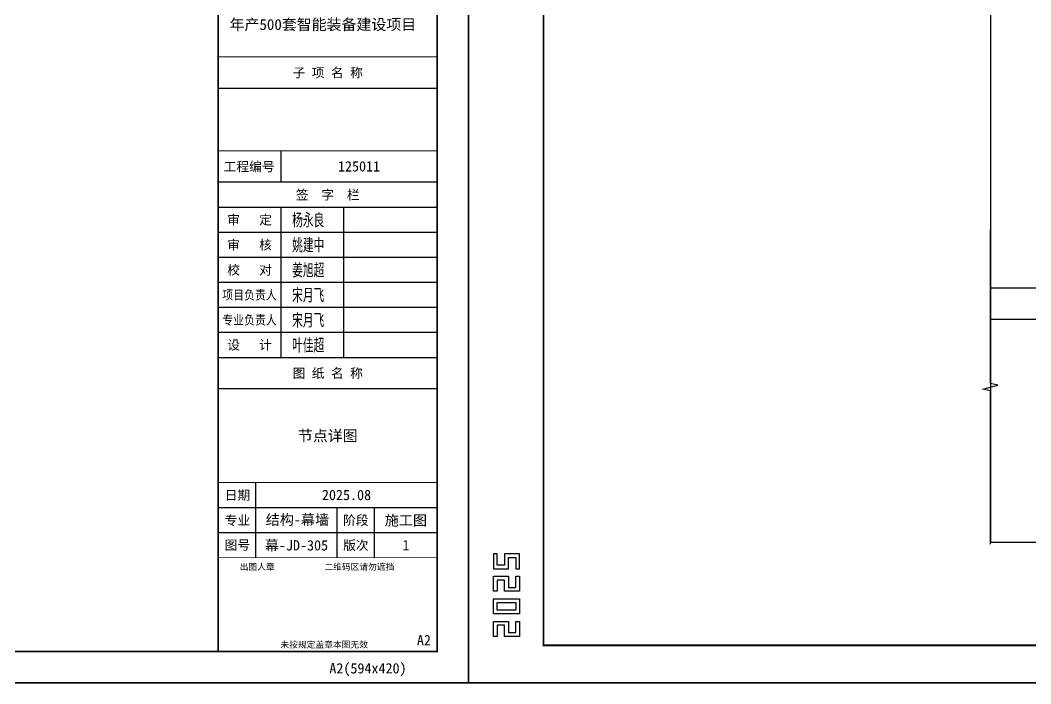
# Model space of a CAD drawing. Extents: x -160106 to 966792, y -663931 to 1550022.
# Drawn here: x -77076 to -75460, y -113203 to -112143 of the extents above; entities that cross this region are included whole.
import ezdxf
from ezdxf.enums import TextEntityAlignment as Align
from ezdxf.xclip import XClip

# ---------------------------------------------------------------- set-up
doc = ezdxf.new("R2010")
doc.units = 0
doc.linetypes.add('20剖面图$0$DASH', pattern=[0.35, 0.25, -0.1])
for name, color, linetype in [('0-cxFrame', 155, 'Continuous'), ('20剖面图$0$A-SFCE', 30, 'Continuous'), ('3符号', 173, 'Continuous'), ('qianming', 155, 'Continuous'), ('TEXT', 7, 'Continuous')]:
    doc.layers.add(name, color=color, linetype=linetype)
doc.layers.add('0-cxText', color=131, linetype='Continuous', lineweight=25)
doc.styles.add('BZHZ', font='bzxw', dxfattribs={"width": 0.8, "bigfont": 'bzhz'})
doc.styles.add('cx_biaoti', font='')
doc.styles.add('cx_tuming', font='simhei.ttf')
doc.styles.add('cx_tuqian1', font='')
doc.styles.add('黑体', font='simhei.ttf', dxfattribs={"height": 12})
doc.styles.get('cx_biaoti').set_extended_font_data('SimSun')
doc.styles.get('cx_tuqian1').set_extended_font_data('SimSun')

# ---------------------------------------------------------------- blocks, each defined once
blk = doc.blocks.new('zjcx_lan_qianzi(Dragon)')
for p, q in [((-7000, 4800), (0, 4800)), ((-5000, 4800), (-5000, 0)), ((-3000, 4800), (-3000, 0)), ((-7000, 4000), (0, 4000)), ((-7000, 3200), (0, 3200)), ((-7000, 2400), (0, 2400)), ((-7000, 1600), (0, 1600)), ((-7000, 800), (0, 800))]:
    blk.add_line(p, q)
at = {"const_width": 30}
blk.add_lwpolyline([(-7000, 5600), (0, 5600)], dxfattribs=at)
blk.add_lwpolyline([(-7000, 5600), (0, 5600), (0, 0), (-7000, 0)], close=True, dxfattribs=at)
at = {"style": 'cx_biaoti'}
for s, p in [('签  字  栏', (-3500, 5200)), ('审   定', (-6000, 4400)), ('审   核', (-6000, 3600)), ('校   对', (-6000, 2800)), ('设   计', (-6000, 400))]:
    blk.add_text(s, height=300, dxfattribs=at).set_placement(p, align=Align.MIDDLE)
at = {"style": 'cx_biaoti', "width": 0.85}
for s, p in [('项目负责人', (-6000, 2000)), ('专业负责人', (-6000, 1200))]:
    blk.add_text(s, height=300, dxfattribs=at).set_placement(p, align=Align.MIDDLE)
blk = doc.blocks.new('T-签字(Dragon)')
at = {"layer": '0-cxFrame'}
blk.add_blockref('zjcx_lan_qianzi(Dragon)', (0, 0), dxfattribs=at)
at = {"layer": 'qianming', "style": 'BZHZ', "width": 0.8}
for s, p in [('杨永良', (-4124, 4400)), ('姚建中', (-4124, 3600)), ('姜旭超', (-4124, 2800)), ('宋月飞', (-4124, 2000)), ('宋月飞', (-4124, 1200)), ('叶佳超', (-4124, 400))]:
    blk.add_text(s, height=450, dxfattribs=at).set_placement(p, align=Align.MIDDLE)
blk = doc.blocks.new('zjcx_lan_tuming(Dragon)')
for p, q in [((-7000, 8400), (0, 8400)), ((-5800, 3000), (-5800, 5400)), ((-7000, 4600), (0, 4600)), ((-3200, 3000), (-3200, 4600)), ((-2000, 3000), (-2000, 4600)), ((-7000, 3800), (0, 3800))]:
    blk.add_line(p, q)
at = {"const_width": 30}
for points in [[(-7000, 9400), (0, 9400)], [(-7000, 5400), (0, 5400)], [(-7000, 3000), (0, 3000)], [(-7000, 0), (0, 0)]]:
    blk.add_lwpolyline(points, dxfattribs=at)
blk.add_lwpolyline([(-7000, 9400), (0, 9400), (0, 0), (-7000, 0)], close=True)
at = {"style": 'cx_biaoti'}
for s, p in [('图 纸 名 称', (-3500, 8900)), ('日期', (-6388, 5000)), ('专业', (-6388, 4200)), ('阶段', (-2600, 4200)), ('图号', (-6388, 3400)), ('版次', (-2600, 3400))]:
    blk.add_text(s, height=300, dxfattribs=at).set_placement(p, align=Align.MIDDLE)
for s, p in [('出图人章', (-6316, 2607)), ('二维码区请勿遮挡', (-3609, 2607)), ('未按规定盖章本图无效', (-5013, 120))]:
    blk.add_text(s, height=200, dxfattribs=at).set_placement(p)
blk = doc.blocks.new('T-图签(Dragon)')
blk.add_blockref('zjcx_lan_tuming(Dragon)', (0, 0))
at = {"color": 3, "style": 'cx_biaoti'}
for s, p in [('2025.08', (-2900, 5000)), ('结构-幕墙 ', (-4356, 4219)), ('施工图', (-1000, 4200))]:
    blk.add_text(s, height=330, dxfattribs=at).set_placement(p, align=Align.MIDDLE)
blk = doc.blocks.new('zjcx_lan_xiangmu(Dragon)')
for p, q in [((-7000, 9000), (0, 9000)), ((-7000, 6000), (0, 6000)), ((-7000, 3000), (0, 3000)), ((-5000, 1000), (-5000, 0))]:
    blk.add_line(p, q)
at = {"const_width": 30}
for points in [[(-7000, 10000), (0, 10000)], [(-7000, 7000), (0, 7000)], [(-7000, 7000), (0, 7000)], [(-7000, 4000), (0, 4000)], [(-7000, 4000), (0, 4000)], [(-7000, 1000), (0, 1000)], [(-7000, 0), (0, 0)]]:
    blk.add_lwpolyline(points, dxfattribs=at)
blk.add_lwpolyline([(-7000, 10000), (0, 10000), (0, 0), (-7000, 0)], close=True)
at = {"style": 'cx_biaoti'}
for s, p in [('建 设 单 位', (-3500, 9500)), ('项 目 名 称', (-3500, 6500)), ('子 项 名 称', (-3500, 3500)), ('工程编号', (-6013, 500))]:
    blk.add_text(s, height=300, dxfattribs=at).set_placement(p, align=Align.MIDDLE)
blk = doc.blocks.new('T-项目(Dragon)')
blk.add_blockref('zjcx_lan_xiangmu(Dragon)', (0, 0))
at = {"color": 3, "style": 'cx_tuming'}
for s, height, p in [('嘉兴世赫建达智能装备有限公司', 330, (-6816, 7901)), ('年产500套智能装备建设项目 ', 350, (-6638, 4859))]:
    blk.add_text(s, height=height, dxfattribs=at).set_placement(p)
blk = doc.blocks.new('zjcx_T2(Dragon)')
at = {"layer": '0-cxFrame', "const_width": 50}
blk.add_lwpolyline([(-7000, 40000), (0, 40000), (0, 0), (-7000, 0)], close=True, dxfattribs=at)
at = {"layer": '0-cxFrame'}
for name, p in [('T-项目(Dragon)', (0, 15000)), ('T-签字(Dragon)', (0, 9400)), ('T-图签(Dragon)', (0, 0))]:
    blk.add_blockref(name, p, dxfattribs=at)
blk = doc.blocks.new('TK22.A2 L(Dragon)')
at = {"layer": '0-cxFrame', "color": 7, "const_width": 0.5}
blk.add_lwpolyline([(0, 0), (-594, 0), (-594, 420), (0, 420)], close=True, dxfattribs=at)
at = {"layer": '0-cxFrame', "const_width": 0.5}
for points in [[(-80, 10), (-574, 10), (-574, 410), (-80, 410)], [(-10, 10), (-80, 10), (-80, 410), (-10, 410)]]:
    blk.add_lwpolyline(points, close=True, dxfattribs=at)
at = {"layer": 'Defpoints', "color": 2}
for points in [[(-586.37, 34.37), (-587.37, 34.37), (-587.37, 30.37), (-583.37, 30.37), (-583.37, 33.37), (-581.37, 33.37), (-581.37, 30.37), (-580.37, 30.37), (-580.37, 34.37), (-584.37, 34.37), (-584.37, 31.37), (-586.37, 31.37), (-586.37, 34.37)], [(-586.37, 24.37), (-587.37, 24.37), (-587.37, 28.37), (-583.37, 28.37), (-583.37, 25.37), (-581.37, 25.37), (-581.37, 28.37), (-580.37, 28.37), (-580.37, 24.37), (-584.37, 24.37), (-584.37, 27.37), (-586.37, 27.37), (-586.37, 24.37)], [(-586.37, 12.37), (-587.37, 12.37), (-587.37, 16.37), (-583.37, 16.37), (-583.37, 13.37), (-581.37, 13.37), (-581.37, 16.37), (-580.37, 16.37), (-580.37, 12.37), (-584.37, 12.37), (-584.37, 15.37), (-586.37, 15.37), (-586.37, 12.37)]]:
    blk.add_lwpolyline(points, dxfattribs=at)
for points in [[(-587.37, 18.37), (-587.37, 22.37), (-580.37, 22.37), (-580.37, 18.37)], [(-586.37, 19.37), (-586.37, 21.37), (-581.37, 21.37), (-581.37, 19.37)]]:
    blk.add_lwpolyline(points, close=True, dxfattribs=at)
at = {"layer": '0-cxFrame', "xscale": 0.01, "yscale": 0.01, "zscale": 0.01}
blk.add_blockref('zjcx_T2(Dragon)', (-10, 10), dxfattribs=at)
at = {"style": '黑体', "flags": 4}
blk.add_attdef('图幅', text='', height=3.3, dxfattribs=at).set_placement((-40, 3), align=Align.RIGHT)
at = {"layer": '0-cxFrame', "style": '黑体'}
blk.add_text('(594x420)', height=3.3, dxfattribs=at).set_placement((-40, 3))
at = {"layer": '0-cxText', "flags": 4}
for tag, height, style, p in [('建设单位', 3.5, 'cx_tuming', (-45, 240)), ('项目名称', 3.5, 'cx_tuming', (-45, 210)), ('子项名称', 3.5, 'cx_tuming', (-45, 180)), ('工程编号', 3.3, 'cx_tuqian1', (-35, 165)), ('图名1', 3.5, 'cx_tuming', (-45, 87)), ('图名2', 3.5, 'cx_tuming', (-45, 79)), ('图名3', 3.5, 'cx_tuming', (-45, 71)), ('出图日期', 3.3, 'cx_tuqian1', (-39, 60)), ('专业', 3.3, 'cx_tuqian1', (-55, 52)), ('图号', 3.3, 'cx_tuqian1', (-55, 44)), ('版次', 3.3, 'cx_tuqian1', (-20, 44))]:
    blk.add_attdef(tag, text='', height=height, dxfattribs=dict(at, style=style)).set_placement(p, align=Align.MIDDLE)
at = {"layer": 'Defpoints', "color": 6, "flags": 4}
for tag, height, style, p in [('tufu', 3.3, '黑体', (-12, 12)), ('dwfname', 4, 'cx_tuqian1', (-80, 3))]:
    blk.add_attdef(tag, text='', height=height, dxfattribs=dict(at, style=style)).set_placement(p, align=Align.RIGHT)
blk = doc.blocks.new('20250829153746')
at = {"layer": '20剖面图$0$A-SFCE', "color": 8, "linetype": '20剖面图$0$DASH'}
for p, q in [((-4650, 100), (50, 100)), ((-4650, 50), (50, 50))]:
    blk.add_line(p, q, dxfattribs=at)

msp = doc.modelspace()

# ---------------------------------------------------------------- block references
at = {"layer": '0-cxFrame'}
ref = msp.add_blockref('TK22.A2 L(Dragon)', (-76359.4, -113201.84), dxfattribs=dict(at, xscale=5, yscale=5, zscale=5))
ref.add_attrib('图名2', '节点详图', dxfattribs={"layer": '0-cxText', "height": 17.5, "style": 'cx_tuming'}).set_placement((-76584.4, -112806.84), align=Align.MIDDLE)
ref.add_attrib('工程编号', '125011', dxfattribs={"layer": '0-cxText', "height": 16.5, "style": 'cx_tuqian1'}).set_placement((-76534.4, -112376.84), align=Align.MIDDLE)
ref.add_attrib('图号', '幕-JD-305', dxfattribs={"layer": '0-cxText', "height": 16.5, "style": 'cx_tuqian1'}).set_placement((-76634.4, -112981.84), align=Align.MIDDLE)
ref.add_attrib('版次', '1', dxfattribs={"layer": '0-cxText', "height": 16.5, "style": 'cx_tuqian1'}).set_placement((-76459.4, -112981.84), align=Align.MIDDLE)
ref.add_attrib('图幅', 'A2', dxfattribs={"layer": '0', "height": 16.5, "style": '黑体'}).set_placement((-76559.4, -113186.84), align=Align.RIGHT)
ref.add_attrib('tufu', 'A2', dxfattribs={"layer": 'Defpoints', "color": 6, "height": 16.5, "style": '黑体'}).set_placement((-76419.4, -113141.84), align=Align.RIGHT)
at = {"layer": 'TEXT', "ltscale": 60}
ref = msp.add_blockref('20250829153746', (-75118.62, -112670.63), dxfattribs=at)
XClip(ref).set_block_clipping_path([(-406.4479753918, -306.280065972), (897.6613796696, 1847.4999895258)])

# ---------------------------------------------------------------- next in the draw order: linework, layer by layer
at = {"layer": '3符号'}
msp.add_lwpolyline([(-75525.07, -112980.53), (-75525.07, -112735.55), (-75537.07, -112732.55), (-75513.07, -112726.55), (-75525.07, -112723.55), (-75525.07, -112478.57)], dxfattribs=at)

# ---------------------------------------------------------------- next in the draw order: block references
at = {"layer": '0-cxFrame', "xscale": 6, "yscale": 6, "zscale": 6}
msp.add_blockref('TK22.A2 L(Dragon)', (-72795.4, -113201.84), dxfattribs=at)

doc.saveas('drawing.dxf')
